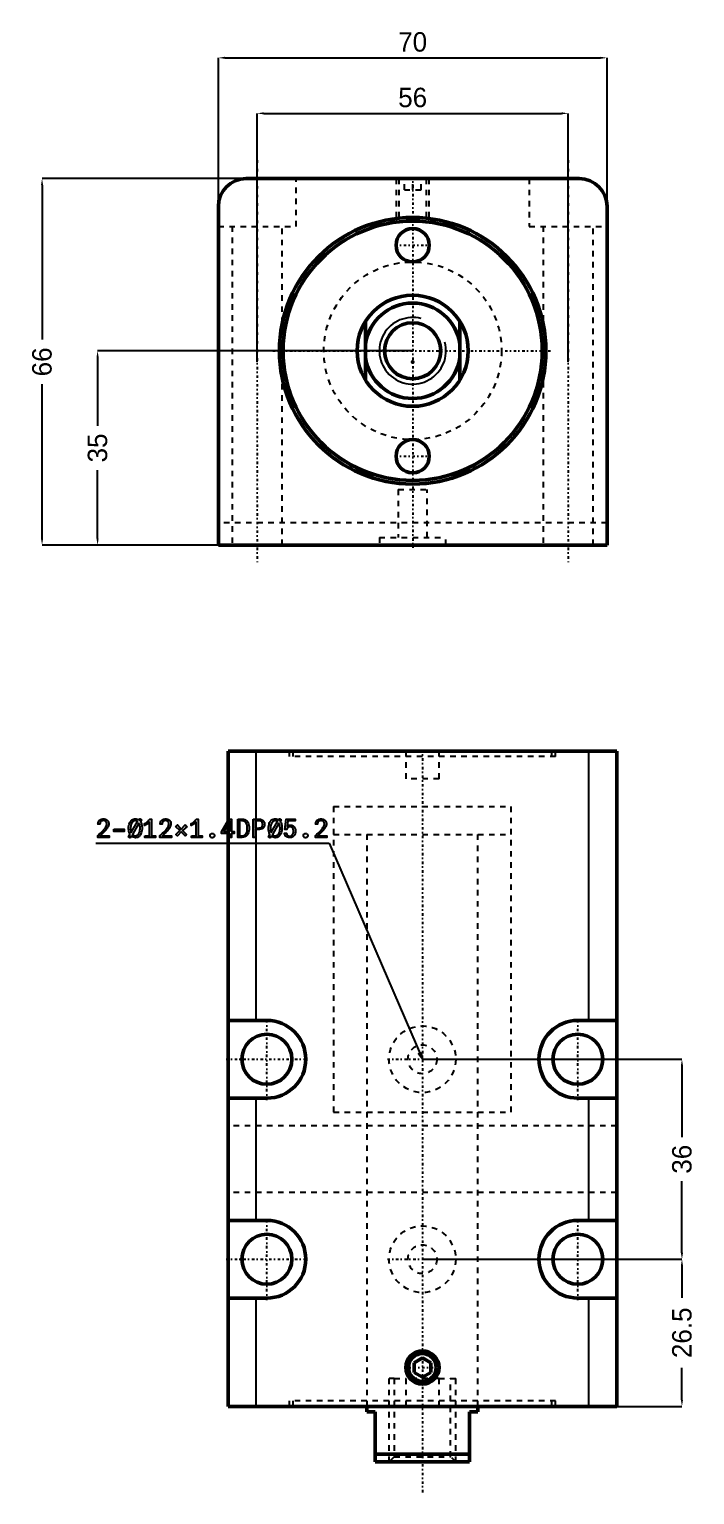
# Model space of a CAD drawing. Header units: millimetres. Extents: x -69 to 271, y -204 to 60.
# Drawn here: x -69 to 50.8, y -204 to 59.9 of the extents above; entities that cross this region are included whole.
import ezdxf

# ---------------------------------------------------------------- set-up
doc = ezdxf.new("R2010")
doc.units = ezdxf.units.MM
doc.linetypes.add('Center', pattern=[1.5, 0.45, -0.5, 0.05, -0.5])
doc.linetypes.add('Dashed', pattern=[2, 1, -1])
for name, color, linetype, lineweight in [('2d ConnectionPoints', 7, 'Continuous', 50), ('AM_0', 7, 'Continuous', 50), ('AM_4', 3, 'Continuous', 25), ('AM_5', 3, 'Continuous', 25), ('AM_7', 7, 'Center', 25), ('AM_9', 6, 'Dashed', 25)]:
    doc.layers.add(name, color=color, linetype=linetype, lineweight=lineweight)
doc.dimstyles.new('ISO-25', dxfattribs={"dimtxt": 2.5, "dimasz": 2.5, "dimexe": 1.25, "dimexo": 0.625, "dimtad": 1, "dimtxsty": 'Standard', "dimcen": 2.5, "dimadec": 0, "dimazin": 0, "dimtfac": 1, "dimtmove": 0, "dimatfit": 3, "dimfxl": 1, "dimarcsym": 0})

# ---------------------------------------------------------------- blocks, each defined once
blk = doc.blocks.new('1_CXHC3_MF_IN_LA_32_50_2_0_in_CXHC3_MF_IN_LA_32_50_0_0')
at = {"layer": 'AM_0'}
for p, q in [((-8.5, 7.27), (-8.5, -3.27)), ((8.5, -3.27), (8.5, 7.27))]:
    blk.add_line(p, q, dxfattribs=at)
for radius in [10, 5.05]:
    blk.add_circle((0, 2), radius, dxfattribs=at)
for start, end in [(8.1062, 171.8938), (188.1062, 351.8938)]:
    blk.add_arc((0, 2), 8.59, start, end, dxfattribs=at)
at = {"layer": 'AM_5'}
blk.add_arc((0, 2), 6, 75, 15, dxfattribs=at)
blk = doc.blocks.new('2_CXHC3_MF_IN_LA_32_50_1_0_in_CXHC3_MF_IN_LA_32_50_0_0')
at = {"layer": 'AM_0'}
for p, q in [((30, 33), (-30, 33)), ((-35, 28), (-35, -33)), ((35, -33), (35, 28)), ((-35, -33), (35, -33))]:
    blk.add_line(p, q, dxfattribs=at)
for centre, radius in [((0, 2), 24), ((0, 2), 23.34), ((0, 21), 3), ((0, -17), 3)]:
    blk.add_circle(centre, radius, dxfattribs=at)
for centre, start, end in [((-30, 28), 90, 180), ((30, 28), 360, 90)]:
    blk.add_arc(centre, 5, start, end, dxfattribs=at)
at = {"layer": 'AM_7'}
for p, q in [((-28, 36.3), (-28, -36.3)), ((28, 36.3), (28, -36.3)), ((0, 33.35), (0, -33.5)), ((-3.15, 21), (3.15, 21)), ((-25.2, 2), (25.2, 2)), ((-3.15, -17), (3.15, -17))]:
    blk.add_line(p, q, dxfattribs=at)
at = {"layer": 'AM_9'}
for p, q in [((-28, 24.4), (-28, 33)), ((-21, 24.4), (-21, 33)), ((-3, 33), (-3, 26)), ((-2.5, 33), (-2.5, 26)), ((-1.5, 31), (-1.5, 33)), ((0, 31), (0, 33)), ((1.5, 31), (1.5, 33)), ((2.5, 26), (2.5, 33)), ((3, 26), (3, 33)), ((21, 33), (21, 24.4)), ((28, 24.4), (28, 33)), ((-1.5, 31), (1.5, 31)), ((-35, 24.4), (-21, 24.4)), ((-32.5, 24.4), (-32.5, -33)), ((-23.5, -33), (-23.5, 24.4)), ((-3, 26), (3, 26)), ((21, 24.4), (35, 24.4)), ((23.5, 24.4), (23.5, -33)), ((32.5, -33), (32.5, 24.4)), ((-2.6, -23), (-2.6, -31.6)), ((-2.6, -23), (2.6, -23)), ((2.6, -31.6), (2.6, -23)), ((35, -29), (-35, -29)), ((-6, -31.6), (-6, -33)), ((-6, -31.6), (6, -31.6)), ((6, -33), (6, -31.6))]:
    blk.add_line(p, q, dxfattribs=at)
blk.add_circle((0, 2), 16, dxfattribs=at)
blk = doc.blocks.new('*D3')
at = {"layer": 'AM_5', "color": 0, "lineweight": -2}
for p, q in [((0, 33), (-66.75, 33)), ((-66.75, 31.83), (-66.75, 4.01)), ((-66.75, -31.83), (-66.75, -4.01)), ((0, -33), (-66.75, -33))]:
    blk.add_line(p, q, dxfattribs=at)
at = {"layer": 'AM_5', "color": 0}
for points in [[(-66.56, 31.83), (-66.94, 31.83), (-66.75, 33)], [(-66.94, -31.83), (-66.56, -31.83), (-66.75, -33)]]:
    blk.add_solid(points, dxfattribs=at)
at = {"layer": 'Defpoints', "color": 0}
for p in [(0, 33), (-66.75, -33), (0, -33)]:
    blk.add_point(p, dxfattribs=at)
at = {"layer": 'AM_5', "color": 0, "insert": (-66.75, 0), "char_height": 3.5, "attachment_point": 5, "rotation": 90}
blk.add_mtext('66', dxfattribs=at)
blk = doc.blocks.new('*D4')
at = {"layer": 'AM_5', "color": 0, "lineweight": -2}
for p, q in [((0, 2), (-56.75, 2)), ((-56.75, 0.83), (-56.75, -11.5)), ((-56.75, -31.83), (-56.75, -19.5)), ((0, -33), (-56.75, -33))]:
    blk.add_line(p, q, dxfattribs=at)
at = {"layer": 'AM_5', "color": 0}
for points in [[(-56.56, 0.83), (-56.94, 0.83), (-56.75, 2)], [(-56.94, -31.83), (-56.56, -31.83), (-56.75, -33)]]:
    blk.add_solid(points, dxfattribs=at)
at = {"layer": 'Defpoints', "color": 0}
for p in [(0, 2), (-56.75, -33), (0, -33)]:
    blk.add_point(p, dxfattribs=at)
at = {"layer": 'AM_5', "color": 0, "insert": (-56.75, -15.5), "char_height": 3.5, "attachment_point": 5, "rotation": 90}
blk.add_mtext('35', dxfattribs=at)
blk = doc.blocks.new('*D5')
at = {"layer": 'AM_5', "color": 0, "lineweight": -2}
for p, q in [((-35, 0), (-35, 54.75)), ((-33.83, 54.75), (33.83, 54.75)), ((35, 0), (35, 54.75))]:
    blk.add_line(p, q, dxfattribs=at)
at = {"layer": 'AM_5', "color": 0}
for points in [[(-33.83, 54.94), (-33.83, 54.56), (-35, 54.75)], [(33.83, 54.56), (33.83, 54.94), (35, 54.75)]]:
    blk.add_solid(points, dxfattribs=at)
at = {"layer": 'Defpoints', "color": 0}
for p in [(35, 54.75), (-35, 0), (35, 0)]:
    blk.add_point(p, dxfattribs=at)
at = {"layer": 'AM_5', "color": 0, "insert": (0, 57.59), "char_height": 3.5, "attachment_point": 5}
blk.add_mtext('70', dxfattribs=at)
blk = doc.blocks.new('*D6')
at = {"layer": 'AM_5', "color": 0, "lineweight": -2}
for p, q in [((-28, 0), (-28, 44.75)), ((-26.83, 44.75), (26.83, 44.75)), ((28, 0), (28, 44.75))]:
    blk.add_line(p, q, dxfattribs=at)
at = {"layer": 'AM_5', "color": 0}
for points in [[(-26.83, 44.94), (-26.83, 44.56), (-28, 44.75)], [(26.83, 44.56), (26.83, 44.94), (28, 44.75)]]:
    blk.add_solid(points, dxfattribs=at)
at = {"layer": 'Defpoints', "color": 0}
for p in [(28, 44.75), (-28, 0), (28, 0)]:
    blk.add_point(p, dxfattribs=at)
at = {"layer": 'AM_5', "color": 0, "insert": (0, 47.59), "char_height": 3.5, "attachment_point": 5}
blk.add_mtext('56', dxfattribs=at)
blk = doc.blocks.new('1_CXHC3_MF_IN_LA_32_50_2_0_in_CXHC3_MF_IN_LA_32_50_0_4')
at = {"layer": 'AM_0'}
for p, q in [((-10, 0), (-10, -1)), ((10, -1), (10, 0)), ((-10, -1), (-8.5, -1)), ((-8.5, -1), (-8.5, -10)), ((8.5, -10), (8.5, -1)), ((8.5, -1), (10, -1)), ((-8.5, -8.586), (8.5, -8.586)), ((-8.5, -10), (8.5, -10))]:
    blk.add_line(p, q, dxfattribs=at)
at = {"layer": 'AM_5', "linetype": 'Dashed'}
for p, q in [((-6, -10), (-6, 5)), ((-5.053, 5), (-6, 5)), ((5.053, 5), (6, 5)), ((6, -10), (6, 5))]:
    blk.add_line(p, q, dxfattribs=at)
at = {"layer": 'AM_9'}
for p, q in [((-16, 108), (16, 108)), ((-16, 108), (-16, 103)), ((16, 103), (16, 108)), ((-16, 103), (16, 103)), ((-10, 103), (-10, 0)), ((10, 0), (10, 103)), ((-5.053, 5), (-3, 5)), ((-5.053, 5), (-5.053, -9.053)), ((3, 5), (5.053, 5)), ((5.053, -9.053), (5.053, 5)), ((-5.053, -9.053), (-6, -10)), ((-5.053, -9.053), (5.053, -9.053)), ((6, -10), (5.053, -9.053))]:
    blk.add_line(p, q, dxfattribs=at)
blk = doc.blocks.new('2_CXHC3_MF_IN_LA_32_50_1_0_in_CXHC3_MF_IN_LA_32_50_0_4')
at = {"layer": 'AM_0'}
for p, q in [((-35, 118), (35, 118)), ((-35, 0), (-35, 118)), ((35, 118), (35, 0)), ((-28, 69.5), (-35, 69.5)), ((35, 69.5), (28, 69.5)), ((-35, 55.5), (-28, 55.5)), ((28, 55.5), (35, 55.5)), ((-28, 33.5), (-35, 33.5)), ((35, 33.5), (28, 33.5)), ((-35, 19.5), (-28, 19.5)), ((28, 19.5), (35, 19.5)), ((0, 8.73), (-1.5, 7.87)), ((1.5, 7.87), (0, 8.73)), ((-1.5, 7.87), (-1.5, 6.13)), ((-1.5, 6.13), (0, 5.27)), ((0, 5.27), (1.5, 6.13)), ((1.5, 6.13), (1.5, 7.87)), ((35, 0), (-35, 0))]:
    blk.add_line(p, q, dxfattribs=at)
for centre, radius in [((-28, 62.5), 4.5), ((28, 62.5), 4.5), ((-28, 26.5), 4.5), ((28, 26.5), 4.5), ((0, 7), 3), ((0, 7), 2.5)]:
    blk.add_circle(centre, radius, dxfattribs=at)
for centre, start, end in [((-28, 62.5), 270, 90), ((28, 62.5), 90, 270), ((-28, 26.5), 270, 90), ((28, 26.5), 90, 270)]:
    blk.add_arc(centre, 7, start, end, dxfattribs=at)
at = {"layer": 'AM_4'}
for p, q in [((-30, 118), (-30, 69.5)), ((30, 69.5), (30, 118)), ((-30, 55.5), (-30, 33.5)), ((30, 33.5), (30, 55.5)), ((-30, 19.5), (-30, 0)), ((30, 0), (30, 19.5))]:
    blk.add_line(p, q, dxfattribs=at)
at = {"layer": 'AM_7'}
for p, q in [((0, 118.25), (0, -15.9)), ((-28, 55.15), (-28, 69.85)), ((28, 55.15), (28, 69.85)), ((-35.35, 62.5), (-20.65, 62.5)), ((-6.3, 62.5), (6.3, 62.5)), ((20.65, 62.5), (35.35, 62.5)), ((-28, 19.15), (-28, 33.85)), ((28, 19.15), (28, 33.85)), ((-35.35, 26.5), (-20.65, 26.5)), ((-6.3, 26.5), (6.3, 26.5)), ((20.65, 26.5), (35.35, 26.5)), ((-3.15, 7), (3.15, 7))]:
    blk.add_line(p, q, dxfattribs=at)
at = {"layer": 'AM_9'}
for p, q in [((-24, 118), (-24, 117)), ((24, 117), (-24, 117)), ((-23.34, 118), (-23.34, 117)), ((-3, 118), (-3, 113)), ((3, 113), (3, 118)), ((23.34, 117), (23.34, 118)), ((24, 117), (24, 118)), ((3, 113), (-3, 113)), ((-16, 108), (16, 108)), ((-16, 108), (-16, 53)), ((16, 53), (16, 108)), ((-16, 53), (16, 53)), ((-10, 53), (-10, 0)), ((10, 0), (10, 53)), ((35, 50.5), (-35, 50.5)), ((35, 38.5), (-35, 38.5)), ((3, 5), (-3, 5)), ((-3, 5), (-3, 0)), ((3, 0), (3, 5)), ((24, 1), (-24, 1)), ((-24, 1), (-24, 0)), ((-23.34, 1), (-23.34, 0)), ((23.34, 0), (23.34, 1)), ((24, 0), (24, 1))]:
    blk.add_line(p, q, dxfattribs=at)
for centre, radius in [((0, 62.5), 6), ((0, 62.5), 2.6), ((0, 26.5), 6), ((0, 26.5), 2.6)]:
    blk.add_circle(centre, radius, dxfattribs=at)
blk = doc.blocks.new('*D12')
at = {"layer": 'AM_5', "color": 0, "lineweight": -2}
for p, q in [((1.75, -125.57), (48.5, -125.57)), ((48.5, -126.74), (48.5, -139.61)), ((48.5, -160.41), (48.5, -147.54)), ((1.75, -161.57), (48.5, -161.57))]:
    blk.add_line(p, q, dxfattribs=at)
at = {"layer": 'AM_5', "color": 0}
for points in [[(48.69, -126.74), (48.3, -126.74), (48.5, -125.57)], [(48.3, -160.41), (48.69, -160.41), (48.5, -161.57)]]:
    blk.add_solid(points, dxfattribs=at)
at = {"layer": 'Defpoints', "color": 0}
for p in [(1.75, -125.57), (48.5, -125.57), (1.75, -161.57)]:
    blk.add_point(p, dxfattribs=at)
at = {"layer": 'AM_5', "color": 0, "insert": (48.5, -143.57), "char_height": 3.5, "attachment_point": 5, "rotation": 90}
blk.add_mtext('36', dxfattribs=at)
blk = doc.blocks.new('*D13')
at = {"layer": 'AM_5', "color": 0, "lineweight": -2}
for p, q in [((1.75, -161.57), (48.5, -161.57)), ((48.5, -162.74), (48.5, -168.52)), ((48.5, -186.91), (48.5, -181.12)), ((1.75, -188.07), (48.5, -188.07))]:
    blk.add_line(p, q, dxfattribs=at)
at = {"layer": 'AM_5', "color": 0}
for points in [[(48.69, -162.74), (48.3, -162.74), (48.5, -161.57)], [(48.3, -186.91), (48.69, -186.91), (48.5, -188.07)]]:
    blk.add_solid(points, dxfattribs=at)
at = {"layer": 'Defpoints', "color": 0}
for p in [(1.75, -161.57), (1.75, -188.07), (48.5, -188.07)]:
    blk.add_point(p, dxfattribs=at)
at = {"layer": 'AM_5', "color": 0, "insert": (48.5, -174.82), "char_height": 3.5, "attachment_point": 5, "rotation": 90}
blk.add_mtext('26.5', dxfattribs=at)

msp = doc.modelspace()

# ---------------------------------------------------------------- linework, layer by layer
at = {"layer": '2d ConnectionPoints'}
for p in [(0, 0), (1.747, -188.074)]:
    msp.add_point(p, dxfattribs=at)
at = {"layer": 'AM_5'}
for p, q in [((-57.053, -86.674), (-15.053, -86.674)), ((-15.053, -86.674), (1.747, -125.574))]:
    msp.add_line(p, q, dxfattribs=at)
for points in [[(-56.6, -85.196), (-56.6, -85.196), (-56.45, -85.059), (-56.236, -84.859), (-56.236, -84.859), (-56.036, -84.665), (-55.91, -84.54), (-55.91, -84.54), (-55.79, -84.413), (-55.617, -84.214), (-55.617, -84.214), (-55.454, -84.004), (-55.351, -83.858), (-55.351, -83.858), (-55.26, -83.713), (-55.161, -83.506), (-55.161, -83.506), (-55.108, -83.312), (-55.098, -83.189), (-55.098, -83.189), (-55.101, -83.121), (-55.118, -83.024), (-55.118, -83.024), (-55.148, -82.934), (-55.176, -82.878), (-55.176, -82.878), (-55.209, -82.826), (-55.268, -82.757), (-55.268, -82.757), (-55.337, -82.699), (-55.388, -82.666), (-55.388, -82.666), (-55.444, -82.639), (-55.532, -82.61), (-55.532, -82.61), (-55.626, -82.594), (-55.692, -82.591), (-55.692, -82.591), (-55.765, -82.594), (-55.868, -82.61), (-55.868, -82.61), (-55.964, -82.641), (-56.024, -82.668), (-56.024, -82.668), (-56.08, -82.702), (-56.154, -82.763), (-56.154, -82.763), (-56.216, -82.837), (-56.252, -82.893), (-56.252, -82.893), (-56.281, -82.953), (-56.313, -83.053), (-56.313, -83.053), (-56.33, -83.162), (-56.334, -83.24), (-56.675, -83.24), (-56.675, -83.24), (-56.67, -83.123), (-56.642, -82.96), (-56.642, -82.96), (-56.59, -82.813), (-56.543, -82.723), (-56.543, -82.723), (-56.486, -82.641), (-56.388, -82.533), (-56.388, -82.533), (-56.273, -82.444), (-56.187, -82.395), (-56.187, -82.395), (-56.095, -82.355), (-55.951, -82.312), (-55.951, -82.312), (-55.798, -82.288), (-55.692, -82.284), (-55.692, -82.284), (-55.592, -82.288), (-55.448, -82.31), (-55.448, -82.31), (-55.31, -82.351), (-55.221, -82.389), (-55.221, -82.389), (-55.137, -82.434), (-55.025, -82.518), (-55.025, -82.518), (-54.928, -82.619), (-54.872, -82.696), (-54.872, -82.696), (-54.825, -82.78), (-54.774, -82.916), (-54.774, -82.916), (-54.746, -83.066), (-54.741, -83.174), (-54.741, -83.174), (-54.749, -83.295), (-54.789, -83.481), (-54.789, -83.481), (-54.865, -83.673), (-54.934, -83.804), (-54.934, -83.804), (-55.014, -83.934), (-55.144, -84.122), (-55.144, -84.122), (-55.285, -84.302), (-55.386, -84.417), (-55.386, -84.417), (-55.495, -84.534), (-55.676, -84.724), (-55.676, -84.724), (-55.881, -84.93), (-56.031, -85.078), (-56.272, -85.314), (-54.643, -85.317), (-54.643, -85.624), (-56.72, -85.624), (-56.72, -85.305), (-56.6, -85.196)], [(-53.798, -84.159), (-51.978, -84.159), (-51.978, -84.568), (-53.798, -84.568), (-53.798, -84.159)], [(-50.911, -85.082), (-50.911, -85.082), (-50.959, -84.988), (-51.021, -84.837), (-51.021, -84.837), (-51.071, -84.675), (-51.099, -84.56), (-51.099, -84.56), (-51.121, -84.442), (-51.146, -84.26), (-51.146, -84.26), (-51.159, -84.071), (-51.161, -83.942), (-51.161, -83.942), (-51.156, -83.748), (-51.125, -83.475), (-51.125, -83.475), (-51.07, -83.224), (-51.018, -83.069), (-51.018, -83.069), (-50.956, -82.925), (-50.843, -82.736), (-50.843, -82.736), (-50.706, -82.576), (-50.603, -82.486), (-50.603, -82.486), (-50.49, -82.412), (-50.305, -82.331), (-50.305, -82.331), (-50.1, -82.288), (-49.953, -82.279), (-49.953, -82.279), (-49.804, -82.288), (-49.594, -82.334), (-49.594, -82.334), (-49.404, -82.419), (-49.287, -82.498), (-49.162, -82.277), (-48.861, -82.45), (-49.041, -82.764), (-49.041, -82.764), (-48.985, -82.855), (-48.911, -83.003), (-48.911, -83.003), (-48.85, -83.167), (-48.817, -83.284), (-48.817, -83.284), (-48.789, -83.407), (-48.76, -83.6), (-48.76, -83.6), (-48.744, -83.805), (-48.741, -83.947), (-48.741, -83.947), (-48.746, -84.135), (-48.774, -84.403), (-48.774, -84.403), (-48.826, -84.656), (-48.874, -84.816), (-48.874, -84.816), (-48.933, -84.966), (-49.042, -85.168), (-49.042, -85.168), (-49.176, -85.341), (-49.279, -85.441), (-49.279, -85.441), (-49.393, -85.525), (-49.582, -85.615), (-49.582, -85.615), (-49.795, -85.664), (-49.949, -85.674), (-49.949, -85.674), (-50.12, -85.662), (-50.355, -85.6), (-50.355, -85.6), (-50.565, -85.484), (-50.69, -85.378), (-50.87, -85.687), (-51.161, -85.524), (-50.911, -85.082)], [(-50.82, -83.977), (-50.82, -83.977), (-50.815, -84.144), (-50.786, -84.382), (-50.786, -84.382), (-50.733, -84.604), (-50.684, -84.743), (-49.537, -82.762), (-49.537, -82.762), (-49.614, -82.706), (-49.734, -82.646), (-49.734, -82.646), (-49.859, -82.613), (-49.946, -82.607), (-49.946, -82.607), (-50.039, -82.614), (-50.172, -82.65), (-50.172, -82.65), (-50.3, -82.718), (-50.381, -82.78), (-50.381, -82.78), (-50.458, -82.855), (-50.561, -82.988), (-50.561, -82.988), (-50.65, -83.146), (-50.701, -83.266), (-50.701, -83.266), (-50.744, -83.394), (-50.79, -83.6), (-50.79, -83.6), (-50.815, -83.821), (-50.82, -83.977)], [(-49.965, -85.346), (-49.965, -85.346), (-49.865, -85.339), (-49.723, -85.3), (-49.723, -85.3), (-49.591, -85.227), (-49.509, -85.161), (-49.509, -85.161), (-49.432, -85.081), (-49.329, -84.943), (-49.329, -84.943), (-49.243, -84.78), (-49.195, -84.659), (-49.195, -84.659), (-49.154, -84.53), (-49.11, -84.328), (-49.11, -84.328), (-49.086, -84.114), (-49.082, -83.965), (-49.082, -83.965), (-49.084, -83.861), (-49.096, -83.71), (-49.096, -83.71), (-49.117, -83.565), (-49.137, -83.472), (-49.137, -83.472), (-49.16, -83.382), (-49.203, -83.255), (-49.203, -83.255), (-49.253, -83.137), (-49.291, -83.064), (-50.472, -85.1), (-50.472, -85.1), (-50.383, -85.189), (-50.237, -85.285), (-50.237, -85.285), (-50.078, -85.336), (-49.965, -85.346)], [(-48.227, -85.333), (-47.39, -85.333), (-47.39, -82.871), (-47.39, -82.871), (-47.435, -82.916), (-47.511, -82.987), (-47.511, -82.987), (-47.597, -83.061), (-47.661, -83.112), (-47.661, -83.112), (-47.726, -83.163), (-47.826, -83.235), (-47.826, -83.235), (-47.926, -83.302), (-47.993, -83.344), (-47.993, -83.344), (-48.058, -83.382), (-48.149, -83.428), (-48.149, -83.428), (-48.232, -83.461), (-48.282, -83.476), (-48.282, -83.13), (-48.282, -83.13), (-48.219, -83.101), (-48.122, -83.045), (-48.122, -83.045), (-48.018, -82.975), (-47.946, -82.92), (-47.946, -82.92), (-47.874, -82.861), (-47.768, -82.771), (-47.768, -82.771), (-47.667, -82.676), (-47.601, -82.612), (-47.601, -82.612), (-47.54, -82.548), (-47.456, -82.458), (-47.456, -82.458), (-47.385, -82.376), (-47.344, -82.325), (-47.053, -82.325), (-47.053, -85.333), (-46.293, -85.333), (-46.293, -85.624), (-48.227, -85.624), (-48.227, -85.333)], [(-45.4, -85.196), (-45.4, -85.196), (-45.25, -85.059), (-45.036, -84.859), (-45.036, -84.859), (-44.836, -84.665), (-44.71, -84.54), (-44.71, -84.54), (-44.59, -84.413), (-44.417, -84.214), (-44.417, -84.214), (-44.254, -84.004), (-44.151, -83.858), (-44.151, -83.858), (-44.06, -83.713), (-43.961, -83.506), (-43.961, -83.506), (-43.908, -83.312), (-43.898, -83.189), (-43.898, -83.189), (-43.901, -83.121), (-43.918, -83.024), (-43.918, -83.024), (-43.948, -82.934), (-43.976, -82.878), (-43.976, -82.878), (-44.009, -82.826), (-44.068, -82.757), (-44.068, -82.757), (-44.137, -82.699), (-44.188, -82.666), (-44.188, -82.666), (-44.244, -82.639), (-44.332, -82.61), (-44.332, -82.61), (-44.426, -82.594), (-44.492, -82.591), (-44.492, -82.591), (-44.565, -82.594), (-44.668, -82.61), (-44.668, -82.61), (-44.764, -82.641), (-44.824, -82.668), (-44.824, -82.668), (-44.88, -82.702), (-44.954, -82.763), (-44.954, -82.763), (-45.016, -82.837), (-45.052, -82.893), (-45.052, -82.893), (-45.081, -82.953), (-45.113, -83.053), (-45.113, -83.053), (-45.13, -83.162), (-45.134, -83.24), (-45.475, -83.24), (-45.475, -83.24), (-45.47, -83.123), (-45.442, -82.96), (-45.442, -82.96), (-45.39, -82.813), (-45.343, -82.723), (-45.343, -82.723), (-45.286, -82.641), (-45.188, -82.533), (-45.188, -82.533), (-45.073, -82.444), (-44.987, -82.395), (-44.987, -82.395), (-44.895, -82.355), (-44.751, -82.312), (-44.751, -82.312), (-44.598, -82.288), (-44.492, -82.284), (-44.492, -82.284), (-44.392, -82.288), (-44.248, -82.31), (-44.248, -82.31), (-44.11, -82.351), (-44.021, -82.389), (-44.021, -82.389), (-43.937, -82.434), (-43.825, -82.518), (-43.825, -82.518), (-43.728, -82.619), (-43.672, -82.696), (-43.672, -82.696), (-43.625, -82.78), (-43.574, -82.916), (-43.574, -82.916), (-43.546, -83.066), (-43.541, -83.174), (-43.541, -83.174), (-43.549, -83.295), (-43.589, -83.481), (-43.589, -83.481), (-43.665, -83.673), (-43.734, -83.804), (-43.734, -83.804), (-43.814, -83.934), (-43.944, -84.122), (-43.944, -84.122), (-44.085, -84.302), (-44.186, -84.417), (-44.186, -84.417), (-44.295, -84.534), (-44.476, -84.724), (-44.476, -84.724), (-44.681, -84.93), (-44.831, -85.078), (-45.072, -85.314), (-43.443, -85.317), (-43.443, -85.624), (-45.52, -85.624), (-45.52, -85.305), (-45.4, -85.196)], [(-42.675, -83.69), (-42.675, -83.69), (-42.62, -83.617), (-42.53, -83.518), (-42.53, -83.518), (-42.432, -83.432), (-42.361, -83.381), (-41.678, -84.145), (-41, -83.381), (-41, -83.381), (-40.934, -83.43), (-40.839, -83.516), (-40.839, -83.516), (-40.749, -83.616), (-40.691, -83.69), (-41.446, -84.372), (-40.718, -85.082), (-40.718, -85.082), (-40.77, -85.147), (-40.853, -85.237), (-40.853, -85.237), (-40.94, -85.317), (-41, -85.364), (-41.678, -84.6), (-42.361, -85.364), (-42.361, -85.364), (-42.421, -85.319), (-42.509, -85.242), (-42.509, -85.242), (-42.593, -85.153), (-42.648, -85.087), (-41.915, -84.372), (-42.675, -83.69)], [(-39.827, -85.333), (-38.99, -85.333), (-38.99, -82.871), (-38.99, -82.871), (-39.035, -82.916), (-39.111, -82.987), (-39.111, -82.987), (-39.197, -83.061), (-39.261, -83.112), (-39.261, -83.112), (-39.326, -83.163), (-39.426, -83.235), (-39.426, -83.235), (-39.526, -83.302), (-39.593, -83.344), (-39.593, -83.344), (-39.658, -83.382), (-39.749, -83.428), (-39.749, -83.428), (-39.832, -83.461), (-39.882, -83.476), (-39.882, -83.13), (-39.882, -83.13), (-39.819, -83.101), (-39.722, -83.045), (-39.722, -83.045), (-39.618, -82.975), (-39.546, -82.92), (-39.546, -82.92), (-39.474, -82.861), (-39.368, -82.771), (-39.368, -82.771), (-39.267, -82.676), (-39.201, -82.612), (-39.201, -82.612), (-39.14, -82.548), (-39.056, -82.458), (-39.056, -82.458), (-38.985, -82.376), (-38.944, -82.325), (-38.653, -82.325), (-38.653, -85.333), (-37.893, -85.333), (-37.893, -85.624), (-39.827, -85.624), (-39.827, -85.333)], [(-32.955, -84.896), (-34.43, -84.896), (-34.43, -84.6), (-33.087, -82.325), (-32.637, -82.325), (-32.637, -84.589), (-32.145, -84.589), (-32.145, -84.896), (-32.637, -84.896), (-32.637, -85.624), (-32.955, -85.624), (-32.955, -84.896)], [(-32.951, -84.589), (-32.951, -82.707), (-34.038, -84.589), (-32.951, -84.589)], [(-31.514, -82.325), (-30.94, -82.325), (-30.94, -82.325), (-30.743, -82.331), (-30.476, -82.364), (-30.476, -82.364), (-30.242, -82.425), (-30.105, -82.482), (-30.105, -82.482), (-29.983, -82.553), (-29.823, -82.689), (-29.823, -82.689), (-29.693, -82.861), (-29.622, -82.996), (-29.622, -82.996), (-29.564, -83.149), (-29.502, -83.414), (-29.502, -83.414), (-29.468, -83.723), (-29.461, -83.954), (-29.461, -83.954), (-29.468, -84.181), (-29.499, -84.489), (-29.499, -84.489), (-29.558, -84.755), (-29.612, -84.911), (-29.612, -84.911), (-29.679, -85.049), (-29.807, -85.228), (-29.807, -85.228), (-29.968, -85.372), (-30.093, -85.45), (-30.093, -85.45), (-30.234, -85.512), (-30.479, -85.58), (-30.479, -85.58), (-30.764, -85.617), (-30.977, -85.624), (-31.514, -85.624), (-31.514, -82.325)], [(-30.954, -85.342), (-30.954, -85.342), (-30.797, -85.337), (-30.587, -85.312), (-30.587, -85.312), (-30.405, -85.266), (-30.3, -85.223), (-30.3, -85.223), (-30.206, -85.169), (-30.084, -85.059), (-30.084, -85.059), (-29.984, -84.917), (-29.93, -84.804), (-29.93, -84.804), (-29.886, -84.673), (-29.838, -84.44), (-29.838, -84.44), (-29.812, -84.163), (-29.807, -83.954), (-29.807, -83.954), (-29.812, -83.765), (-29.837, -83.512), (-29.837, -83.512), (-29.883, -83.294), (-29.926, -83.168), (-29.926, -83.168), (-29.978, -83.056), (-30.074, -82.914), (-30.074, -82.914), (-30.193, -82.8), (-30.284, -82.74), (-30.284, -82.74), (-30.386, -82.692), (-30.56, -82.64), (-30.56, -82.64), (-30.76, -82.612), (-30.908, -82.607), (-31.177, -82.607), (-31.177, -85.342), (-30.954, -85.342)], [(-28.718, -82.325), (-27.79, -82.325), (-27.79, -82.325), (-27.382, -82.363), (-26.94, -82.564), (-26.94, -82.564), (-26.702, -82.936), (-26.657, -83.28), (-26.657, -83.28), (-26.669, -83.473), (-26.735, -83.718), (-26.735, -83.718), (-26.856, -83.909), (-26.969, -84.007), (-26.969, -84.007), (-27.1, -84.085), (-27.325, -84.169), (-27.325, -84.169), (-27.582, -84.214), (-27.772, -84.222), (-28.381, -84.222), (-28.381, -85.624), (-28.718, -85.624), (-28.718, -82.325)], [(-27.94, -83.94), (-27.94, -83.94), (-27.821, -83.938), (-27.66, -83.929), (-27.66, -83.929), (-27.52, -83.912), (-27.438, -83.896), (-27.438, -83.896), (-27.365, -83.874), (-27.266, -83.826), (-27.266, -83.826), (-27.18, -83.761), (-27.131, -83.707), (-27.131, -83.707), (-27.09, -83.644), (-27.045, -83.527), (-27.045, -83.527), (-27.021, -83.385), (-27.016, -83.276), (-27.016, -83.276), (-27.021, -83.175), (-27.043, -83.042), (-27.043, -83.042), (-27.083, -82.929), (-27.121, -82.866), (-27.121, -82.866), (-27.166, -82.812), (-27.243, -82.744), (-27.243, -82.744), (-27.333, -82.693), (-27.4, -82.668), (-27.4, -82.668), (-27.472, -82.65), (-27.592, -82.629), (-27.592, -82.629), (-27.726, -82.618), (-27.822, -82.616), (-28.381, -82.616), (-28.381, -83.94), (-27.94, -83.94)], [(-25.711, -85.082), (-25.711, -85.082), (-25.759, -84.988), (-25.821, -84.837), (-25.821, -84.837), (-25.871, -84.675), (-25.899, -84.56), (-25.899, -84.56), (-25.921, -84.442), (-25.946, -84.26), (-25.946, -84.26), (-25.959, -84.071), (-25.961, -83.942), (-25.961, -83.942), (-25.956, -83.748), (-25.925, -83.475), (-25.925, -83.475), (-25.87, -83.224), (-25.818, -83.069), (-25.818, -83.069), (-25.756, -82.925), (-25.643, -82.736), (-25.643, -82.736), (-25.506, -82.576), (-25.403, -82.486), (-25.403, -82.486), (-25.29, -82.412), (-25.105, -82.331), (-25.105, -82.331), (-24.9, -82.288), (-24.753, -82.279), (-24.753, -82.279), (-24.604, -82.288), (-24.394, -82.334), (-24.394, -82.334), (-24.204, -82.419), (-24.087, -82.498), (-23.962, -82.277), (-23.661, -82.45), (-23.841, -82.764), (-23.841, -82.764), (-23.785, -82.855), (-23.711, -83.003), (-23.711, -83.003), (-23.65, -83.167), (-23.617, -83.284), (-23.617, -83.284), (-23.589, -83.407), (-23.56, -83.6), (-23.56, -83.6), (-23.544, -83.805), (-23.541, -83.947), (-23.541, -83.947), (-23.546, -84.135), (-23.574, -84.403), (-23.574, -84.403), (-23.626, -84.656), (-23.674, -84.816), (-23.674, -84.816), (-23.733, -84.966), (-23.842, -85.168), (-23.842, -85.168), (-23.976, -85.341), (-24.079, -85.441), (-24.079, -85.441), (-24.193, -85.525), (-24.382, -85.615), (-24.382, -85.615), (-24.595, -85.664), (-24.749, -85.674), (-24.749, -85.674), (-24.92, -85.662), (-25.155, -85.6), (-25.155, -85.6), (-25.365, -85.484), (-25.49, -85.378), (-25.67, -85.687), (-25.961, -85.524), (-25.711, -85.082)], [(-25.62, -83.977), (-25.62, -83.977), (-25.615, -84.144), (-25.586, -84.382), (-25.586, -84.382), (-25.533, -84.604), (-25.484, -84.743), (-24.337, -82.762), (-24.337, -82.762), (-24.414, -82.706), (-24.534, -82.646), (-24.534, -82.646), (-24.659, -82.613), (-24.746, -82.607), (-24.746, -82.607), (-24.839, -82.614), (-24.972, -82.65), (-24.972, -82.65), (-25.1, -82.718), (-25.181, -82.78), (-25.181, -82.78), (-25.258, -82.855), (-25.361, -82.988), (-25.361, -82.988), (-25.45, -83.146), (-25.501, -83.266), (-25.501, -83.266), (-25.544, -83.394), (-25.59, -83.6), (-25.59, -83.6), (-25.615, -83.821), (-25.62, -83.977)], [(-24.765, -85.346), (-24.765, -85.346), (-24.665, -85.339), (-24.523, -85.3), (-24.523, -85.3), (-24.391, -85.227), (-24.309, -85.161), (-24.309, -85.161), (-24.232, -85.081), (-24.129, -84.943), (-24.129, -84.943), (-24.043, -84.78), (-23.995, -84.659), (-23.995, -84.659), (-23.954, -84.53), (-23.91, -84.328), (-23.91, -84.328), (-23.886, -84.114), (-23.882, -83.965), (-23.882, -83.965), (-23.884, -83.861), (-23.896, -83.71), (-23.896, -83.71), (-23.917, -83.565), (-23.937, -83.472), (-23.937, -83.472), (-23.96, -83.382), (-24.003, -83.255), (-24.003, -83.255), (-24.053, -83.137), (-24.091, -83.064), (-25.272, -85.1), (-25.272, -85.1), (-25.183, -85.189), (-25.037, -85.285), (-25.037, -85.285), (-24.878, -85.336), (-24.765, -85.346)], [(-22.135, -85.665), (-22.135, -85.665), (-22.238, -85.661), (-22.384, -85.643), (-22.384, -85.643), (-22.522, -85.609), (-22.608, -85.577), (-22.608, -85.577), (-22.69, -85.538), (-22.799, -85.465), (-22.799, -85.465), (-22.892, -85.375), (-22.946, -85.305), (-22.946, -85.305), (-22.992, -85.228), (-23.041, -85.097), (-23.041, -85.097), (-23.068, -84.949), (-23.073, -84.841), (-22.718, -84.841), (-22.718, -84.841), (-22.711, -84.943), (-22.676, -85.077), (-22.676, -85.077), (-22.612, -85.186), (-22.553, -85.246), (-22.553, -85.246), (-22.483, -85.295), (-22.363, -85.348), (-22.363, -85.348), (-22.224, -85.377), (-22.122, -85.383), (-22.122, -85.383), (-22.034, -85.378), (-21.913, -85.352), (-21.913, -85.352), (-21.807, -85.305), (-21.744, -85.262), (-21.744, -85.262), (-21.687, -85.211), (-21.614, -85.123), (-21.614, -85.123), (-21.555, -85.021), (-21.523, -84.946), (-21.523, -84.946), (-21.498, -84.866), (-21.47, -84.741), (-21.47, -84.741), (-21.456, -84.609), (-21.453, -84.518), (-21.453, -84.518), (-21.456, -84.434), (-21.47, -84.313), (-21.47, -84.313), (-21.496, -84.196), (-21.521, -84.121), (-21.521, -84.121), (-21.551, -84.05), (-21.607, -83.954), (-21.607, -83.954), (-21.675, -83.87), (-21.728, -83.822), (-21.728, -83.822), (-21.786, -83.781), (-21.883, -83.737), (-21.883, -83.737), (-21.992, -83.713), (-22.072, -83.708), (-22.072, -83.708), (-22.156, -83.714), (-22.275, -83.743), (-22.275, -83.743), (-22.385, -83.797), (-22.454, -83.847), (-22.454, -83.847), (-22.516, -83.907), (-22.593, -84.011), (-22.593, -84.011), (-22.65, -84.134), (-22.677, -84.227), (-23.023, -84.227), (-22.786, -82.316), (-21.18, -82.316), (-21.18, -82.612), (-22.463, -82.612), (-22.608, -83.706), (-22.608, -83.706), (-22.56, -83.647), (-22.485, -83.57), (-22.485, -83.57), (-22.406, -83.507), (-22.351, -83.473), (-22.351, -83.473), (-22.294, -83.444), (-22.201, -83.414), (-22.201, -83.414), (-22.099, -83.397), (-22.026, -83.394), (-22.026, -83.394), (-21.915, -83.4), (-21.759, -83.432), (-21.759, -83.432), (-21.617, -83.49), (-21.53, -83.544), (-21.53, -83.544), (-21.45, -83.609), (-21.346, -83.722), (-21.346, -83.722), (-21.259, -83.854), (-21.212, -83.953), (-21.212, -83.953), (-21.172, -84.058), (-21.13, -84.225), (-21.13, -84.225), (-21.107, -84.403), (-21.102, -84.527), (-21.102, -84.527), (-21.108, -84.658), (-21.135, -84.843), (-21.135, -84.843), (-21.185, -85.013), (-21.232, -85.12), (-21.232, -85.12), (-21.288, -85.218), (-21.388, -85.349), (-21.388, -85.349), (-21.507, -85.459), (-21.596, -85.521), (-21.596, -85.521), (-21.693, -85.573), (-21.848, -85.629), (-21.848, -85.629), (-22.016, -85.659), (-22.135, -85.665)], [(-17.4, -85.196), (-17.4, -85.196), (-17.25, -85.059), (-17.036, -84.859), (-17.036, -84.859), (-16.836, -84.665), (-16.71, -84.54), (-16.71, -84.54), (-16.59, -84.413), (-16.417, -84.214), (-16.417, -84.214), (-16.254, -84.004), (-16.151, -83.858), (-16.151, -83.858), (-16.06, -83.713), (-15.961, -83.506), (-15.961, -83.506), (-15.908, -83.312), (-15.898, -83.189), (-15.898, -83.189), (-15.901, -83.121), (-15.918, -83.024), (-15.918, -83.024), (-15.948, -82.934), (-15.976, -82.878), (-15.976, -82.878), (-16.009, -82.826), (-16.068, -82.757), (-16.068, -82.757), (-16.137, -82.699), (-16.188, -82.666), (-16.188, -82.666), (-16.244, -82.639), (-16.332, -82.61), (-16.332, -82.61), (-16.426, -82.594), (-16.492, -82.591), (-16.492, -82.591), (-16.565, -82.594), (-16.668, -82.61), (-16.668, -82.61), (-16.764, -82.641), (-16.824, -82.668), (-16.824, -82.668), (-16.88, -82.702), (-16.954, -82.763), (-16.954, -82.763), (-17.016, -82.837), (-17.052, -82.893), (-17.052, -82.893), (-17.081, -82.953), (-17.113, -83.053), (-17.113, -83.053), (-17.13, -83.162), (-17.134, -83.24), (-17.475, -83.24), (-17.475, -83.24), (-17.47, -83.123), (-17.442, -82.96), (-17.442, -82.96), (-17.39, -82.813), (-17.343, -82.723), (-17.343, -82.723), (-17.286, -82.641), (-17.188, -82.533), (-17.188, -82.533), (-17.073, -82.444), (-16.987, -82.395), (-16.987, -82.395), (-16.895, -82.355), (-16.751, -82.312), (-16.751, -82.312), (-16.598, -82.288), (-16.492, -82.284), (-16.492, -82.284), (-16.392, -82.288), (-16.248, -82.31), (-16.248, -82.31), (-16.11, -82.351), (-16.021, -82.389), (-16.021, -82.389), (-15.937, -82.434), (-15.825, -82.518), (-15.825, -82.518), (-15.728, -82.619), (-15.672, -82.696), (-15.672, -82.696), (-15.625, -82.78), (-15.574, -82.916), (-15.574, -82.916), (-15.546, -83.066), (-15.541, -83.174), (-15.541, -83.174), (-15.549, -83.295), (-15.589, -83.481), (-15.589, -83.481), (-15.665, -83.673), (-15.734, -83.804), (-15.734, -83.804), (-15.814, -83.934), (-15.944, -84.122), (-15.944, -84.122), (-16.085, -84.302), (-16.186, -84.417), (-16.186, -84.417), (-16.295, -84.534), (-16.476, -84.724), (-16.476, -84.724), (-16.681, -84.93), (-16.831, -85.078), (-17.072, -85.314), (-15.443, -85.317), (-15.443, -85.624), (-17.52, -85.624), (-17.52, -85.305), (-17.4, -85.196)], [(-36.09, -85.687), (-36.09, -85.687), (-36.156, -85.683), (-36.246, -85.661), (-36.246, -85.661), (-36.323, -85.62), (-36.367, -85.582), (-36.367, -85.582), (-36.405, -85.537), (-36.446, -85.458), (-36.446, -85.458), (-36.468, -85.368), (-36.472, -85.301), (-36.472, -85.301), (-36.468, -85.233), (-36.446, -85.143), (-36.446, -85.143), (-36.405, -85.065), (-36.367, -85.02), (-36.367, -85.02), (-36.323, -84.982), (-36.246, -84.94), (-36.246, -84.94), (-36.156, -84.918), (-36.09, -84.914), (-36.09, -84.914), (-36.023, -84.918), (-35.932, -84.94), (-35.932, -84.94), (-35.854, -84.982), (-35.809, -85.02), (-35.809, -85.02), (-35.771, -85.065), (-35.729, -85.143), (-35.729, -85.143), (-35.707, -85.233), (-35.703, -85.301), (-35.703, -85.301), (-35.707, -85.367), (-35.729, -85.457), (-35.729, -85.457), (-35.771, -85.535), (-35.809, -85.58), (-35.809, -85.58), (-35.854, -85.619), (-35.932, -85.661), (-35.932, -85.661), (-36.023, -85.683), (-36.09, -85.687)], [(-19.29, -85.687), (-19.29, -85.687), (-19.356, -85.683), (-19.446, -85.661), (-19.446, -85.661), (-19.523, -85.62), (-19.567, -85.582), (-19.567, -85.582), (-19.605, -85.537), (-19.646, -85.458), (-19.646, -85.458), (-19.668, -85.368), (-19.672, -85.301), (-19.672, -85.301), (-19.668, -85.233), (-19.646, -85.143), (-19.646, -85.143), (-19.605, -85.065), (-19.567, -85.02), (-19.567, -85.02), (-19.523, -84.982), (-19.446, -84.94), (-19.446, -84.94), (-19.356, -84.918), (-19.29, -84.914), (-19.29, -84.914), (-19.223, -84.918), (-19.132, -84.94), (-19.132, -84.94), (-19.054, -84.982), (-19.009, -85.02), (-19.009, -85.02), (-18.971, -85.065), (-18.929, -85.143), (-18.929, -85.143), (-18.907, -85.233), (-18.903, -85.301), (-18.903, -85.301), (-18.907, -85.367), (-18.929, -85.457), (-18.929, -85.457), (-18.971, -85.535), (-19.009, -85.58), (-19.009, -85.58), (-19.054, -85.619), (-19.132, -85.661), (-19.132, -85.661), (-19.223, -85.683), (-19.29, -85.687)], [(1.747, -125.574), (1.071, -124.595), (1.499, -124.41), (1.747, -125.574)]]:
    msp.add_lwpolyline(points, dxfattribs=at)

# ---------------------------------------------------------------- block references
for name, p in [('2_CXHC3_MF_IN_LA_32_50_1_0_in_CXHC3_MF_IN_LA_32_50_0_0', (0, 0)), ('1_CXHC3_MF_IN_LA_32_50_2_0_in_CXHC3_MF_IN_LA_32_50_0_0', (0, 0)), ('2_CXHC3_MF_IN_LA_32_50_1_0_in_CXHC3_MF_IN_LA_32_50_0_4', (1.747, -188.074)), ('1_CXHC3_MF_IN_LA_32_50_2_0_in_CXHC3_MF_IN_LA_32_50_0_4', (1.747, -188.074))]:
    msp.add_blockref(name, p)

# ---------------------------------------------------------------- dimensions: what is measured, and where the dimension line sits
for base, p1, p2, text, picture, middle in [((35, 54.75), (-35, 0), (35, 0), '70', '*D5', (0, 54.75)), ((28, 44.75), (-28, 0), (28, 0), '56', '*D6', (0, 44.75))]:
    dim = msp.add_linear_dim(base=base, p1=p1, p2=p2, text=text, dimstyle='ISO-25', override={"dimtxt": 3.5, "dimasz": 1.166667, "dimexe": 0, "dimexo": 0, "dimgap": 1.05}, dxfattribs=at)
    dim.commit()
    dim.dimension.update_dxf_attribs({"geometry": picture, "text_midpoint": middle, "dimtype": 160})
for base, p1, p2, text, picture, middle in [((-66.75, -33), (0, 33), (0, -33), '66', '*D3', (-66.75, 0)), ((-56.75, -33), (0, 2), (0, -33), '35', '*D4', (-56.75, -15.5)), ((48.497, -125.574), (1.747, -161.574), (1.747, -125.574), '36', '*D12', (48.497, -143.574)), ((48.497, -188.074), (1.747, -161.574), (1.747, -188.074), '26.5', '*D13', (48.497, -174.824))]:
    dim = msp.add_linear_dim(base=base, p1=p1, p2=p2, angle=90, text=text, dimstyle='ISO-25', override={"dimtxt": 3.5, "dimasz": 1.166667, "dimexe": 0, "dimexo": 0, "dimgap": 1.05}, dxfattribs=at)
    dim.commit()
    dim.dimension.update_dxf_attribs({"geometry": picture, "text_midpoint": middle, "dimtype": 160, "text_rotation": 90})

doc.saveas('drawing.dxf')
